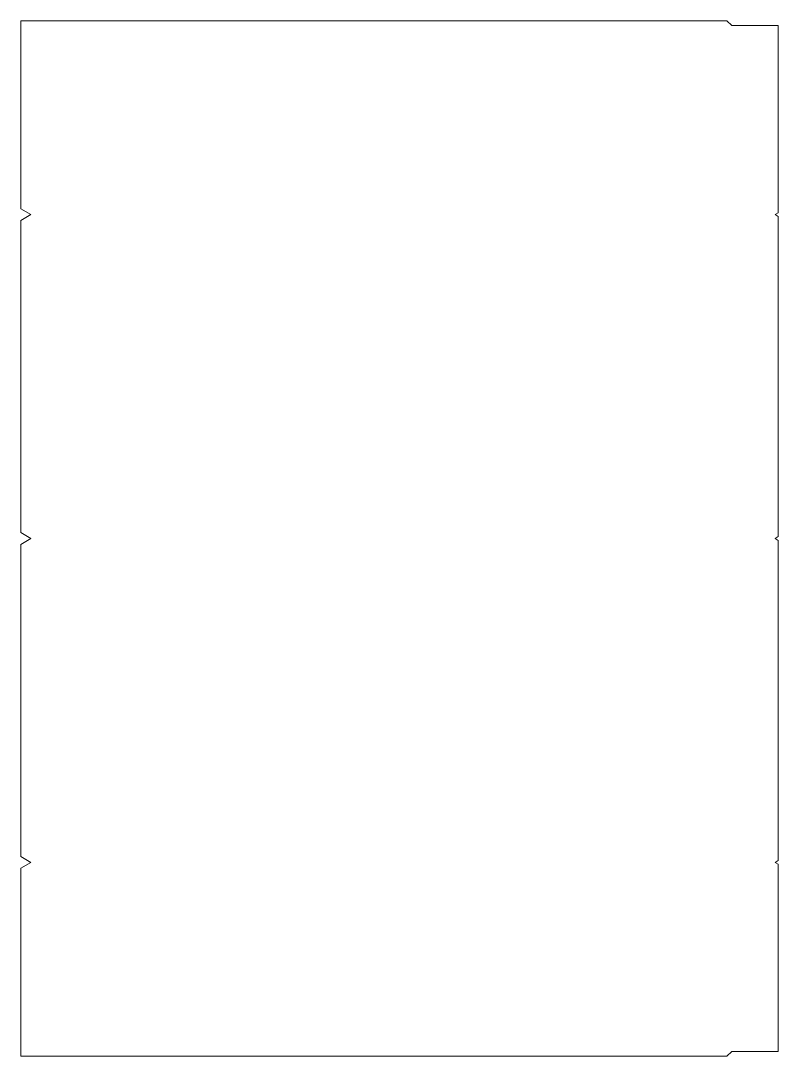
# Model space of a CAD drawing. Extents: x 191 to 781, y -898 to -91.
import ezdxf

# ---------------------------------------------------------------- set-up
doc = ezdxf.new("R2010")
doc.units = 0

msp = doc.modelspace()

# ---------------------------------------------------------------- linework, layer by layer
at = {"color": 7, "lineweight": 13}
for p, q in [((191.25, -237.381226), (191.25, -91)), ((741.25, -91), (191.25, -91)), ((741.25, -91), (745, -94.75)), ((745, -94.75), (781.25, -94.75)), ((781.25, -240.556641), (781.25, -94.75)), ((199.25, -242), (191.25, -237.381226)), ((781.25, -240.556641), (778.75, -242)), ((191.25, -246.618774), (199.25, -242)), ((191.25, -489.631226), (191.25, -246.618774)), ((778.75, -242), (781.25, -243.443359)), ((781.25, -492.806641), (781.25, -243.443359)), ((191.25, -489.631226), (199.25, -494.25)), ((199.25, -494.25), (191.25, -498.868774)), ((191.25, -741.881195), (191.25, -498.868774)), ((781.25, -492.806641), (778.75, -494.25)), ((778.75, -494.25), (781.25, -495.69342)), ((781.25, -745.056641), (781.25, -495.69342)), ((199.25, -746.5), (191.25, -741.881195)), ((199.25, -746.5), (191.25, -751.118805)), ((781.25, -745.056641), (778.75, -746.5)), ((778.75, -746.5), (781.25, -747.943359)), ((781.25, -893.75), (781.25, -747.943359)), ((191.25, -897.5), (191.25, -751.118805)), ((745, -893.75), (741.25, -897.5)), ((781.25, -893.75), (745, -893.75)), ((191.25, -897.5), (741.25, -897.5))]:
    msp.add_line(p, q, dxfattribs=at)

doc.saveas('drawing.dxf')
